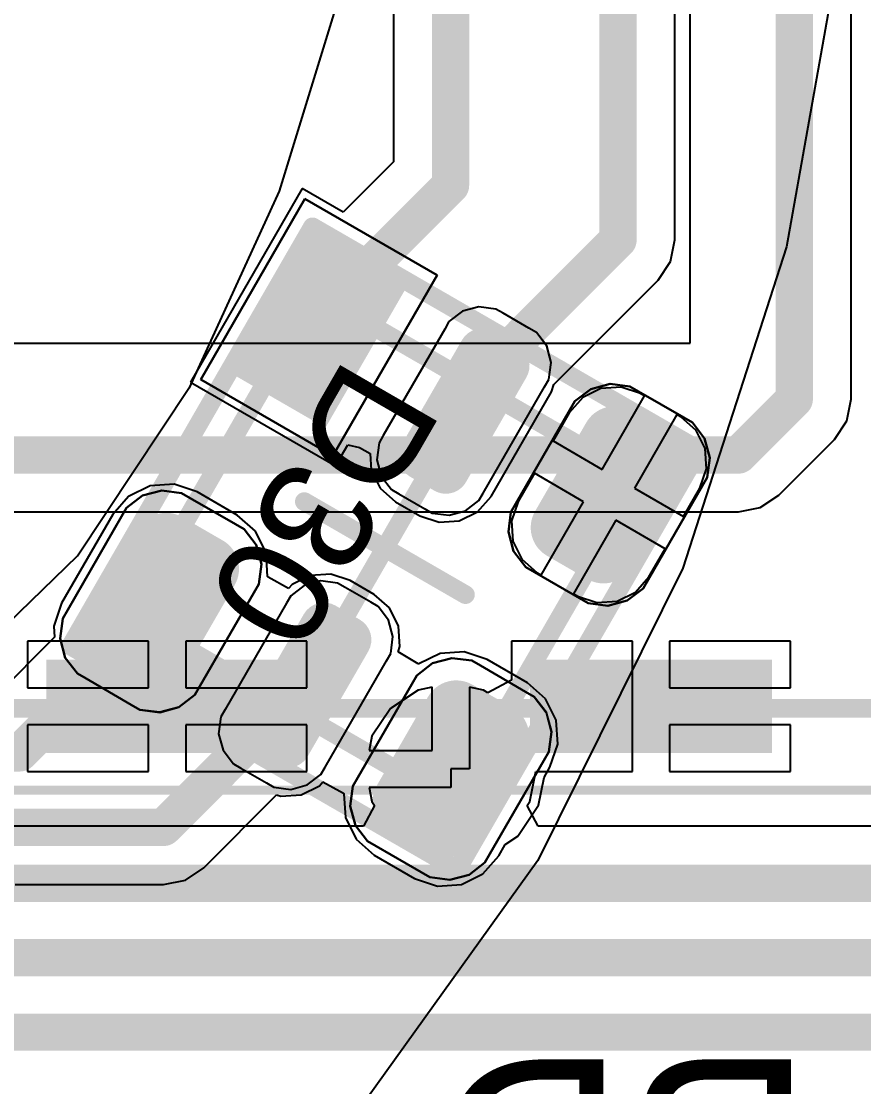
# Model space of a CAD drawing. Header units: inches. Extents: x -0.1 to 84.5, y -0.1 to 23.7.
# Drawn here: x 61.35 to 65.87, y 2.91 to 8.63 of the extents above; entities that cross this region are included whole.
import ezdxf

# ---------------------------------------------------------------- set-up
doc = ezdxf.new("R2010")
doc.units = ezdxf.units.IN
for name, color, linetype in [('Bottom 3D Body', 56, 'Continuous'), ('Bottom Courtyard', 56, 'Continuous'), ('Bottom Layer', 5, 'Continuous'), ('Bottom Overlay', 54, 'Continuous'), ('Bottom Paste', 16, 'Continuous'), ('Bottom Solder', 6, 'Continuous'), ('Top 3D Body', 56, 'Continuous'), ('Top Courtyard', 56, 'Continuous'), ('Top Layer', 1, 'Continuous'), ('Top Overlay', 2, 'Continuous'), ('Top Paste', 8, 'Continuous'), ('Top Solder', 216, 'Continuous'), ('Via Holes', 16, 'Continuous')]:
    doc.layers.add(name, color=color, linetype=linetype)
doc.styles.add('Arial', font='', dxfattribs={"height": 0.2})
doc.styles.get('Arial').set_extended_font_data('Arial')

# ---------------------------------------------------------------- blocks, each defined once
blk = doc.blocks.new('GCT_MEM2085_00_115_00_A_REV0_2_B_87')
at = {"layer": 'Bottom Layer'}
for points in [[(5.55, 1.83), (5.95, 1.83), (5.95, 0.63), (5.55, 0.63)], [(5.55, -0.77), (5.95, -0.77), (5.95, -1.97), (5.55, -1.97)]]:
    blk.add_hatch(color=5, dxfattribs=at).paths.add_polyline_path(points)
at = {"layer": 'Bottom Paste'}
for points in [[(5.55, 1.83), (5.95, 1.83), (5.95, 0.63), (5.55, 0.63)], [(5.55, -0.77), (5.95, -0.77), (5.95, -1.97), (5.55, -1.97)]]:
    blk.add_hatch(color=16, dxfattribs=at).paths.add_polyline_path(points)
at = {"layer": 'Bottom Solder'}
for points in [[(5.5, 1.88), (6, 1.88), (6, 0.58), (5.5, 0.58)], [(5.5, -0.72), (6, -0.72), (6, -2.02), (5.5, -2.02)]]:
    blk.add_hatch(color=6, dxfattribs=at).paths.add_polyline_path(points)
at = {"layer": 'Bottom 3D Body'}
blk.add_lwpolyline([(5.76, -4.03, 0.1, 0.1, 0), (5.76, 4.03, 0.1, 0.1, 0)], format="xyseb", dxfattribs=at)
at = {"layer": 'Bottom Courtyard'}
blk.add_lwpolyline([(6.2, -4.48, 0.05, 0.05, 0), (6.2, 11.62, 0.05, 0.05, 0)], format="xyseb", dxfattribs=at)
at = {"layer": 'Bottom Layer'}
for p, q in [((3.8, 1.44), (-5, 1.44)), ((3.8, -2.41), (3.8, 1.44))]:
    blk.add_line(p, q, dxfattribs=at)
blk = doc.blocks.new('APA_RGB_LED_2020_134')
at = {"layer": 'Top Layer'}
h = blk.add_hatch(color=1, dxfattribs=at)
edge = h.paths.add_edge_path()
edge.add_arc((-1.125, 1.025), 0.125, 90, 180)
edge.add_line((-1.25, 1.025), (-1.25, 0.775))
edge.add_arc((-1.125, 0.775), 0.125, 180, 270)
edge.add_line((-1.125, 0.65), (-0.575, 0.65))
edge.add_arc((-0.575, 0.775), 0.125, 270, 360)
edge.add_line((-0.45, 0.775), (-0.45, 1.025))
edge.add_arc((-0.575, 1.025), 0.125, 0, 90)
edge.add_line((-0.575, 1.15), (-1.125, 1.15))
h = blk.add_hatch(color=1, dxfattribs=at)
edge = h.paths.add_edge_path()
edge.add_arc((0.575, 1.025), 0.125, 90, 180)
edge.add_line((0.45, 1.025), (0.45, 0.775))
edge.add_arc((0.575, 0.775), 0.125, 180, 270)
edge.add_line((0.575, 0.65), (1.125, 0.65))
edge.add_arc((1.125, 0.775), 0.125, 270, 360)
edge.add_line((1.25, 0.775), (1.25, 1.025))
edge.add_arc((1.125, 1.025), 0.125, 0, 90)
edge.add_line((1.125, 1.15), (0.575, 1.15))
h = blk.add_hatch(color=1, dxfattribs=at)
edge = h.paths.add_edge_path()
edge.add_arc((-1.175, 0.075), 0.075, 90, 180)
edge.add_line((-1.25, 0.075), (-1.25, -0.075))
edge.add_arc((-1.175, -0.075), 0.075, 180, 270)
edge.add_line((-1.175, -0.15), (-0.525, -0.15))
edge.add_arc((-0.525, -0.075), 0.075, 270, 360)
edge.add_line((-0.45, -0.075), (-0.45, 0.075))
edge.add_arc((-0.525, 0.075), 0.075, 0, 90)
edge.add_line((-0.525, 0.15), (-1.175, 0.15))
h = blk.add_hatch(color=1, dxfattribs=at)
edge = h.paths.add_edge_path()
edge.add_arc((0.525, 0.075), 0.075, 90, 180)
edge.add_line((0.45, 0.075), (0.45, -0.075))
edge.add_arc((0.525, -0.075), 0.075, 180, 270)
edge.add_line((0.525, -0.15), (1.175, -0.15))
edge.add_arc((1.175, -0.075), 0.075, 270, 360)
edge.add_line((1.25, -0.075), (1.25, 0.075))
edge.add_arc((1.175, 0.075), 0.075, 0, 90)
edge.add_line((1.175, 0.15), (0.525, 0.15))
blk.add_hatch(color=1, dxfattribs=at).paths.add_polyline_path([(-1.25, -0.65), (-0.45, -0.65), (-0.45, -1.15), (-1.25, -1.15)])
h = blk.add_hatch(color=1, dxfattribs=at)
edge = h.paths.add_edge_path()
edge.add_arc((0.575, -0.775), 0.125, 90, 180)
edge.add_line((0.45, -0.775), (0.45, -1.025))
edge.add_arc((0.575, -1.025), 0.125, 180, 270)
edge.add_line((0.575, -1.15), (1.125, -1.15))
edge.add_arc((1.125, -1.025), 0.125, 270, 360)
edge.add_line((1.25, -1.025), (1.25, -0.775))
edge.add_arc((1.125, -0.775), 0.125, 0, 90)
edge.add_line((1.125, -0.65), (0.575, -0.65))
at = {"layer": 'Top Paste'}
h = blk.add_hatch(color=8, dxfattribs=at)
edge = h.paths.add_edge_path()
edge.add_arc((-1.125, 1.025), 0.125, 90, 180)
edge.add_line((-1.25, 1.025), (-1.25, 0.775))
edge.add_arc((-1.125, 0.775), 0.125, 180, 270)
edge.add_line((-1.125, 0.65), (-0.575, 0.65))
edge.add_arc((-0.575, 0.775), 0.125, 270, 360)
edge.add_line((-0.45, 0.775), (-0.45, 1.025))
edge.add_arc((-0.575, 1.025), 0.125, 0, 90)
edge.add_line((-0.575, 1.15), (-1.125, 1.15))
h = blk.add_hatch(color=8, dxfattribs=at)
edge = h.paths.add_edge_path()
edge.add_arc((0.575, 1.025), 0.125, 90, 180)
edge.add_line((0.45, 1.025), (0.45, 0.775))
edge.add_arc((0.575, 0.775), 0.125, 180, 270)
edge.add_line((0.575, 0.65), (1.125, 0.65))
edge.add_arc((1.125, 0.775), 0.125, 270, 360)
edge.add_line((1.25, 0.775), (1.25, 1.025))
edge.add_arc((1.125, 1.025), 0.125, 0, 90)
edge.add_line((1.125, 1.15), (0.575, 1.15))
h = blk.add_hatch(color=8, dxfattribs=at)
edge = h.paths.add_edge_path()
edge.add_arc((-1.175, 0.075), 0.075, 90, 180)
edge.add_line((-1.25, 0.075), (-1.25, -0.075))
edge.add_arc((-1.175, -0.075), 0.075, 180, 270)
edge.add_line((-1.175, -0.15), (-0.525, -0.15))
edge.add_arc((-0.525, -0.075), 0.075, 270, 360)
edge.add_line((-0.45, -0.075), (-0.45, 0.075))
edge.add_arc((-0.525, 0.075), 0.075, 0, 90)
edge.add_line((-0.525, 0.15), (-1.175, 0.15))
h = blk.add_hatch(color=8, dxfattribs=at)
edge = h.paths.add_edge_path()
edge.add_arc((0.525, 0.075), 0.075, 90, 180)
edge.add_line((0.45, 0.075), (0.45, -0.075))
edge.add_arc((0.525, -0.075), 0.075, 180, 270)
edge.add_line((0.525, -0.15), (1.175, -0.15))
edge.add_arc((1.175, -0.075), 0.075, 270, 360)
edge.add_line((1.25, -0.075), (1.25, 0.075))
edge.add_arc((1.175, 0.075), 0.075, 0, 90)
edge.add_line((1.175, 0.15), (0.525, 0.15))
blk.add_hatch(color=8, dxfattribs=at).paths.add_polyline_path([(-1.25, -0.65), (-0.45, -0.65), (-0.45, -1.15), (-1.25, -1.15)])
h = blk.add_hatch(color=8, dxfattribs=at)
edge = h.paths.add_edge_path()
edge.add_arc((0.575, -0.775), 0.125, 90, 180)
edge.add_line((0.45, -0.775), (0.45, -1.025))
edge.add_arc((0.575, -1.025), 0.125, 180, 270)
edge.add_line((0.575, -1.15), (1.125, -1.15))
edge.add_arc((1.125, -1.025), 0.125, 270, 360)
edge.add_line((1.25, -1.025), (1.25, -0.775))
edge.add_arc((1.125, -0.775), 0.125, 0, 90)
edge.add_line((1.125, -0.65), (0.575, -0.65))
at = {"layer": 'Top Solder'}
h = blk.add_hatch(color=216, dxfattribs=at)
edge = h.paths.add_edge_path()
edge.add_arc((-1.125, 1.025), 0.175, 90, 180)
edge.add_line((-1.3, 1.025), (-1.3, 0.775))
edge.add_arc((-1.125, 0.775), 0.175, 180, 270)
edge.add_line((-1.125, 0.6), (-0.575, 0.6))
edge.add_arc((-0.575, 0.775), 0.175, 270, 360)
edge.add_line((-0.4, 0.775), (-0.4, 1.025))
edge.add_arc((-0.575, 1.025), 0.175, 0, 90)
edge.add_line((-0.575, 1.2), (-1.125, 1.2))
h = blk.add_hatch(color=216, dxfattribs=at)
edge = h.paths.add_edge_path()
edge.add_arc((0.575, 1.025), 0.175, 90, 180)
edge.add_line((0.4, 1.025), (0.4, 0.775))
edge.add_arc((0.575, 0.775), 0.175, 180, 270)
edge.add_line((0.575, 0.6), (1.125, 0.6))
edge.add_arc((1.125, 0.775), 0.175, 270, 360)
edge.add_line((1.3, 0.775), (1.3, 1.025))
edge.add_arc((1.125, 1.025), 0.175, 0, 90)
edge.add_line((1.125, 1.2), (0.575, 1.2))
h = blk.add_hatch(color=216, dxfattribs=at)
edge = h.paths.add_edge_path()
edge.add_arc((-1.175, 0.075), 0.125, 90, 180)
edge.add_line((-1.3, 0.075), (-1.3, -0.075))
edge.add_arc((-1.175, -0.075), 0.125, 180, 270)
edge.add_line((-1.175, -0.2), (-0.525, -0.2))
edge.add_arc((-0.525, -0.075), 0.125, 270, 360)
edge.add_line((-0.4, -0.075), (-0.4, 0.075))
edge.add_arc((-0.525, 0.075), 0.125, 0, 90)
edge.add_line((-0.525, 0.2), (-1.175, 0.2))
h = blk.add_hatch(color=216, dxfattribs=at)
edge = h.paths.add_edge_path()
edge.add_arc((0.525, 0.075), 0.125, 90, 180)
edge.add_line((0.4, 0.075), (0.4, -0.075))
edge.add_arc((0.525, -0.075), 0.125, 180, 270)
edge.add_line((0.525, -0.2), (1.175, -0.2))
edge.add_arc((1.175, -0.075), 0.125, 270, 360)
edge.add_line((1.3, -0.075), (1.3, 0.075))
edge.add_arc((1.175, 0.075), 0.125, 0, 90)
edge.add_line((1.175, 0.2), (0.525, 0.2))
blk.add_hatch(color=216, dxfattribs=at).paths.add_polyline_path([(-1.3, -0.6), (-0.4, -0.6), (-0.4, -1.2), (-1.3, -1.2)])
h = blk.add_hatch(color=216, dxfattribs=at)
edge = h.paths.add_edge_path()
edge.add_arc((0.575, -0.775), 0.175, 90, 180)
edge.add_line((0.4, -0.775), (0.4, -1.025))
edge.add_arc((0.575, -1.025), 0.175, 180, 270)
edge.add_line((0.575, -1.2), (1.125, -1.2))
edge.add_arc((1.125, -1.025), 0.175, 270, 360)
edge.add_line((1.3, -1.025), (1.3, -0.775))
edge.add_arc((1.125, -0.775), 0.175, 0, 90)
edge.add_line((1.125, -0.6), (0.575, -0.6))
at = {"layer": 'Top 3D Body'}
for points in [[(1, 1, 0.1, 0.1, 0), (-1, 1, 0.1, 0.1, 0)], [(-1, -1, 0.1, 0.1, 0), (-1, 1, 0.1, 0.1, 0)], [(1, -1, 0.1, 0.1, 0), (1, 1, 0.1, 0.1, 0)], [(1, -1, 0.1, 0.1, 0), (-1, -1, 0.1, 0.1, 0)]]:
    blk.add_lwpolyline(points, format="xyseb", dxfattribs=at)
for points in [[(-1.025, 1, 0.05, 0.05, 1), (-0.975, 1, 0.05, 0.05, 1)], [(-1.025, 1, 0.05, 0.05, 1), (-0.975, 1, 0.05, 0.05, 1)], [(0.975, 1, 0.05, 0.05, 1), (1.025, 1, 0.05, 0.05, 1)], [(0.975, 1, 0.05, 0.05, 1), (1.025, 1, 0.05, 0.05, 1)], [(-1.025, -1, 0.05, 0.05, 1), (-0.975, -1, 0.05, 0.05, 1)], [(-1.025, -1, 0.05, 0.05, 1), (-0.975, -1, 0.05, 0.05, 1)], [(0.975, -1, 0.05, 0.05, 1), (1.025, -1, 0.05, 0.05, 1)], [(0.975, -1, 0.05, 0.05, 1), (1.025, -1, 0.05, 0.05, 1)]]:
    blk.add_lwpolyline(points, format="xyseb", close=True, dxfattribs=at)
at = {"layer": 'Top Courtyard'}
for points in [[(-1.3, -1.2, 0.1, 0.1, 0), (-1.3, 1.2, 0.1, 0.1, 0)], [(1.3, 1.2, 0.1, 0.1, 0), (-1.3, 1.2, 0.1, 0.1, 0)], [(1.3, -1.2, 0.1, 0.1, 0), (1.3, 1.2, 0.1, 0.1, 0)], [(0, -0.5, 0.1, 0.1, 0), (0, 0.5, 0.1, 0.1, 0)], [(0.5, 0, 0.1, 0.1, 0), (-0.5, 0, 0.1, 0.1, 0)], [(1.3, -1.2, 0.1, 0.1, 0), (-1.3, -1.2, 0.1, 0.1, 0)]]:
    blk.add_lwpolyline(points, format="xyseb", dxfattribs=at)
for points in [[(-1.325, 1.2, 0.05, 0.05, 1), (-1.275, 1.2, 0.05, 0.05, 1)], [(-1.325, 1.2, 0.05, 0.05, 1), (-1.275, 1.2, 0.05, 0.05, 1)], [(1.275, 1.2, 0.05, 0.05, 1), (1.325, 1.2, 0.05, 0.05, 1)], [(1.275, 1.2, 0.05, 0.05, 1), (1.325, 1.2, 0.05, 0.05, 1)], [(-0.025, 0.5, 0.05, 0.05, 1), (0.025, 0.5, 0.05, 0.05, 1)], [(-0.525, 0, 0.05, 0.05, 1), (-0.475, 0, 0.05, 0.05, 1)], [(0.475, 0, 0.05, 0.05, 1), (0.525, 0, 0.05, 0.05, 1)], [(-0.025, -0.5, 0.05, 0.05, 1), (0.025, -0.5, 0.05, 0.05, 1)], [(-1.325, -1.2, 0.05, 0.05, 1), (-1.275, -1.2, 0.05, 0.05, 1)], [(-1.325, -1.2, 0.05, 0.05, 1), (-1.275, -1.2, 0.05, 0.05, 1)], [(1.275, -1.2, 0.05, 0.05, 1), (1.325, -1.2, 0.05, 0.05, 1)], [(1.275, -1.2, 0.05, 0.05, 1), (1.325, -1.2, 0.05, 0.05, 1)]]:
    blk.add_lwpolyline(points, format="xyseb", close=True, dxfattribs=at)
at = {"layer": 'Top Overlay'}
for p, q in [((-1.3689, 1.1929), (-1.2929, 1.2689)), ((-1.2929, 1.2689), (-1.1937, 1.31)), ((-1.1937, 1.31), (-1.14, 1.31)), ((-1.14, 1.31), (-1.14, 1.31)), ((-1.14, 1.31), (-0.56, 1.31)), ((-0.56, 1.31), (-0.5063, 1.31)), ((-0.5063, 1.31), (-0.4071, 1.2689)), ((-0.4071, 1.2689), (-0.3311, 1.1929)), ((0.3311, 1.1929), (0.4071, 1.2689)), ((0.4071, 1.2689), (0.5063, 1.31)), ((0.5063, 1.31), (0.56, 1.31)), ((0.56, 1.31), (0.56, 1.31)), ((0.56, 1.31), (1.14, 1.31)), ((1.14, 1.31), (1.1937, 1.31)), ((1.1937, 1.31), (1.2929, 1.2689)), ((1.2929, 1.2689), (1.3689, 1.1929)), ((-1.41, 1.0937), (-1.3689, 1.1929)), ((-0.3311, 1.1929), (-0.29, 1.0937)), ((0.29, 1.0937), (0.3311, 1.1929)), ((1.3689, 1.1929), (1.41, 1.0937)), ((-1.41, 1.04), (-1.41, 1.0937)), ((-0.29, 1.0937), (-0.29, 1.04)), ((0.29, 1.04), (0.29, 1.0937)), ((1.41, 1.0937), (1.41, 1.04)), ((-1.41, 0.76), (-1.41, 1.04)), ((-0.29, 1.04), (-0.29, 1.04)), ((-0.29, 1.04), (-0.29, 0.76)), ((0.29, 0.76), (0.29, 1.04)), ((1.41, 1.04), (1.41, 1.04)), ((1.41, 1.04), (1.41, 0.76)), ((-1.41, 0.76), (-1.41, 0.76)), ((-1.41, 0.7063), (-1.41, 0.76)), ((-0.29, 0.76), (-0.29, 0.7063)), ((0.29, 0.76), (0.29, 0.76)), ((0.29, 0.7063), (0.29, 0.76)), ((1.41, 0.76), (1.41, 0.7063)), ((-1.3689, 0.6071), (-1.41, 0.7063)), ((-0.29, 0.7063), (-0.3311, 0.6071)), ((0.3311, 0.6071), (0.29, 0.7063)), ((1.41, 0.7063), (1.3689, 0.6071)), ((-1.2929, 0.5311), (-1.3689, 0.6071)), ((-0.3311, 0.6071), (-0.4071, 0.5311)), ((0.4071, 0.5311), (0.3311, 0.6071)), ((1.3689, 0.6071), (1.2929, 0.5311)), ((-1.1937, 0.49), (-1.2929, 0.5311)), ((-0.4071, 0.5311), (-0.5063, 0.49)), ((0.5063, 0.49), (0.4071, 0.5311)), ((1.2929, 0.5311), (1.1937, 0.49)), ((-1.14, 0.49), (-1.1937, 0.49)), ((-0.56, 0.49), (-1.14, 0.49)), ((-0.5063, 0.49), (-0.56, 0.49)), ((-0.56, 0.49), (-0.56, 0.49)), ((0.56, 0.49), (0.5063, 0.49)), ((1.14, 0.49), (0.56, 0.49)), ((1.1937, 0.49), (1.14, 0.49)), ((1.14, 0.49), (1.14, 0.49)), ((-1.2258, 0.31), (-1.3103, 0.275)), ((-1.18, 0.31), (-1.2258, 0.31)), ((-0.52, 0.31), (-1.18, 0.31)), ((-0.4742, 0.31), (-0.52, 0.31)), ((-0.52, 0.31), (-0.52, 0.31)), ((-0.3897, 0.275), (-0.4742, 0.31)), ((0.4743, 0.31), (0.3897, 0.275)), ((0.52, 0.31), (0.4743, 0.31)), ((1.18, 0.31), (0.52, 0.31)), ((1.2258, 0.31), (1.18, 0.31)), ((1.18, 0.31), (1.18, 0.31)), ((1.3103, 0.275), (1.2258, 0.31)), ((-1.3103, 0.275), (-1.375, 0.2103)), ((-0.325, 0.2103), (-0.3897, 0.275)), ((0.3897, 0.275), (0.325, 0.2103)), ((1.375, 0.2103), (1.3103, 0.275)), ((-1.375, 0.2103), (-1.41, 0.1257)), ((-0.29, 0.1258), (-0.325, 0.2103)), ((0.325, 0.2103), (0.29, 0.1258)), ((1.41, 0.1258), (1.375, 0.2103)), ((-1.41, 0.1257), (-1.41, 0.08)), ((-0.29, 0.08), (-0.29, 0.1258)), ((0.29, 0.1258), (0.29, 0.08)), ((1.41, 0.08), (1.41, 0.1258)), ((-1.41, 0.08), (-1.41, -0.08)), ((-1.41, 0.08), (-1.41, 0.08)), ((-0.29, -0.08), (-0.29, 0.08)), ((0.29, 0.08), (0.29, -0.08)), ((0.29, 0.08), (0.29, 0.08)), ((1.41, -0.08), (1.41, 0.08)), ((-1.41, -0.08), (-1.41, -0.1258)), ((-0.29, -0.1258), (-0.29, -0.08)), ((-0.29, -0.08), (-0.29, -0.08)), ((0.29, -0.08), (0.29, -0.1258)), ((1.41, -0.1258), (1.41, -0.08)), ((1.41, -0.08), (1.41, -0.08)), ((-1.41, -0.1258), (-1.375, -0.2103)), ((-0.325, -0.2103), (-0.29, -0.1258)), ((0.29, -0.1258), (0.325, -0.2103)), ((1.375, -0.2103), (1.41, -0.1258)), ((-1.375, -0.2103), (-1.3103, -0.275)), ((-0.3897, -0.275), (-0.325, -0.2103)), ((0.325, -0.2103), (0.3897, -0.275)), ((1.3103, -0.275), (1.375, -0.2103)), ((-1.3103, -0.275), (-1.2258, -0.31)), ((-0.4742, -0.31), (-0.3897, -0.275)), ((0.3897, -0.275), (0.4742, -0.31)), ((1.2258, -0.31), (1.3103, -0.275)), ((-1.2258, -0.31), (-1.18, -0.31)), ((-1.18, -0.31), (-1.18, -0.31)), ((-1.18, -0.31), (-0.52, -0.31)), ((-0.52, -0.31), (-0.4742, -0.31)), ((0.4742, -0.31), (0.52, -0.31)), ((0.52, -0.31), (0.52, -0.31)), ((0.52, -0.31), (1.18, -0.31)), ((1.18, -0.31), (1.2258, -0.31)), ((-1.41, -1.31), (-1.41, -0.49)), ((-1.41, -0.49), (-0.29, -0.49)), ((-0.29, -0.49), (-0.29, -1.31)), ((0.4071, -0.5311), (0.5063, -0.49)), ((0.5063, -0.49), (0.56, -0.49)), ((0.56, -0.49), (0.56, -0.49)), ((0.56, -0.49), (1.14, -0.49)), ((1.14, -0.49), (1.1937, -0.49)), ((1.1937, -0.49), (1.2929, -0.5311)), ((0.3311, -0.6071), (0.4071, -0.5311)), ((1.2929, -0.5311), (1.3689, -0.6071)), ((0.29, -0.7063), (0.3311, -0.6071)), ((1.3689, -0.6071), (1.41, -0.7063)), ((0.29, -0.76), (0.29, -0.7063)), ((1.41, -0.7063), (1.41, -0.76)), ((0.29, -1.04), (0.29, -0.76)), ((1.41, -0.76), (1.41, -0.76)), ((1.41, -0.76), (1.41, -1.04)), ((0.29, -1.04), (0.29, -1.04)), ((0.29, -1.0937), (0.29, -1.04)), ((1.41, -1.04), (1.41, -1.0937)), ((0.3311, -1.1929), (0.29, -1.0937)), ((1.41, -1.0937), (1.3689, -1.1929)), ((0.4071, -1.2689), (0.3311, -1.1929)), ((1.3689, -1.1929), (1.2929, -1.2689)), ((-0.29, -1.31), (-1.41, -1.31)), ((0.5063, -1.31), (0.4071, -1.2689)), ((0.56, -1.31), (0.5063, -1.31)), ((1.14, -1.31), (0.56, -1.31)), ((1.1937, -1.31), (1.14, -1.31)), ((1.14, -1.31), (1.14, -1.31)), ((1.2929, -1.2689), (1.1937, -1.31))]:
    blk.add_line(p, q, dxfattribs=at)
at = {"layer": 'Top Courtyard', "style": 'Arial'}
blk.add_text('D30', height=0.6, dxfattribs=at).set_placement((-0.8, -0.7))

msp = doc.modelspace()

# ---------------------------------------------------------------- hatches: boundary and pattern name
at = {"layer": 'Bottom Layer'}
h = msp.add_hatch(color=5, dxfattribs=at)
edge = h.paths.add_edge_path()
edge.add_arc((63.6544, 4.6139), 0.3, 0, 360)
at = {"layer": 'Top Layer'}
h = msp.add_hatch(color=1, dxfattribs=at)
edge = h.paths.add_edge_path()
edge.add_arc((63.6544, 4.6139), 0.3, 0, 360)
at = {"layer": 'Via Holes'}
h = msp.add_hatch(color=7, dxfattribs=at)
edge = h.paths.add_edge_path()
edge.add_arc((63.6544, 4.6139), 0.15, 0, 360)

# ---------------------------------------------------------------- linework, layer by layer
at = {"layer": 'Bottom Layer'}
for p, q in [((65.8059, 6.6), (65.8059, 8.8596)), ((65.7826, 6.4829), (65.8059, 6.6)), ((65.7163, 6.3837), (65.7826, 6.4829)), ((65.4163, 6.0837), (65.7163, 6.3837)), ((65.3171, 6.0174), (65.4163, 6.0837)), ((65.2, 5.9941), (65.3171, 6.0174)), ((60.95, 5.9941), (65.2, 5.9941)), ((65.2, 5.9941), (65.2, 5.9941)), ((62.03, 5.3), (61.38, 5.3)), ((61.38, 5.3), (61.38, 5.05)), ((62.03, 5.05), (62.03, 5.3)), ((62.88, 5.3), (62.23, 5.3)), ((62.23, 5.3), (62.23, 5.05)), ((62.88, 5.05), (62.88, 5.3)), ((64.63, 5.3), (63.98, 5.3)), ((63.98, 5.3), (63.98, 5.0903)), ((64.63, 4.95), (64.63, 5.3)), ((65.48, 5.3), (64.83, 5.3)), ((64.83, 5.3), (64.83, 5.05)), ((65.48, 5.05), (65.48, 5.3)), ((61.38, 5.05), (62.03, 5.05)), ((62.23, 5.05), (62.88, 5.05)), ((63.4788, 5.0378), (63.33, 4.9383)), ((63.5544, 5.0528), (63.4788, 5.0378)), ((63.5544, 4.7139), (63.5544, 5.0528)), ((63.83, 5.0378), (63.7544, 5.0528)), ((63.7544, 5.0528), (63.7544, 4.6139)), ((63.853, 5.0224), (63.83, 5.0378)), ((63.98, 5.0903), (63.853, 5.0224)), ((64.83, 5.05), (65.48, 5.05)), ((63.33, 4.9383), (63.2305, 4.7895)), ((64.63, 4.6), (64.63, 4.95)), ((62.03, 4.85), (61.38, 4.85)), ((61.38, 4.85), (61.38, 4.6)), ((62.03, 4.6), (62.03, 4.85)), ((62.88, 4.85), (62.23, 4.85)), ((62.23, 4.85), (62.23, 4.6)), ((62.88, 4.6), (62.88, 4.85)), ((65.48, 4.85), (64.83, 4.85)), ((64.83, 4.85), (64.83, 4.6)), ((65.48, 4.6), (65.48, 4.85)), ((63.2305, 4.7895), (63.2155, 4.7139)), ((63.2155, 4.7139), (63.5544, 4.7139)), ((61.38, 4.6), (62.03, 4.6)), ((62.23, 4.6), (62.88, 4.6)), ((63.7544, 4.6139), (63.6544, 4.6139)), ((63.6544, 4.6139), (63.6544, 4.5139)), ((64.0783, 4.4383), (64.1105, 4.6)), ((64.1105, 4.6), (64.63, 4.6)), ((64.83, 4.6), (65.48, 4.6)), ((63.6544, 4.5139), (63.2155, 4.5139)), ((63.2155, 4.5139), (63.2305, 4.4383)), ((63.2442, 4.4179), (63.1843, 4.3059)), ((63.2305, 4.4383), (63.2442, 4.4179)), ((64.0647, 4.4179), (64.0783, 4.4383)), ((64.1245, 4.3059), (64.0647, 4.4179)), ((63.1843, 4.3059), (59.4467, 4.3059)), ((67.6733, 4.3059), (64.1245, 4.3059))]:
    msp.add_line(p, q, dxfattribs=at)
for points in [[(65.5, 6.6, 0.2, 0.2, 0), (65.5, 9.1, 0.2, 0.2, 0)], [(65.2, 6.3, 0.2, 0.2, 0), (65.5, 6.6, 0.2, 0.2, 0)], [(60.95, 6.3, 0.2, 0.2, 0), (65.2, 6.3, 0.2, 0.2, 0)], [(59.32, 4, 0.2, 0.2, 0), (67.8, 4, 0.2, 0.2, 0)], [(58.9, 3.6, 0.2, 0.2, 0), (69.4, 3.6, 0.2, 0.2, 0)], [(58.7, 3.2, 0.2, 0.2, 0), (69.6, 3.2, 0.2, 0.2, 0)]]:
    msp.add_lwpolyline(points, format="xyseb", dxfattribs=at)
for points in [[(65.45, 6.6, 0.1, 0.1, 1), (65.55, 6.6, 0.1, 0.1, 1)], [(65.45, 6.6, 0.1, 0.1, 1), (65.55, 6.6, 0.1, 0.1, 1)], [(65.15, 6.3, 0.1, 0.1, 1), (65.25, 6.3, 0.1, 0.1, 1)], [(65.15, 6.3, 0.1, 0.1, 1), (65.25, 6.3, 0.1, 0.1, 1)]]:
    msp.add_lwpolyline(points, format="xyseb", close=True, dxfattribs=at)
at = {"layer": 'Top Layer'}
for p, q in [((64.8589, 7.4556), (64.8589, 9.6325)), ((63.3471, 9.562), (63.3471, 7.8752)), ((63.3471, 7.8752), (63.0758, 7.6038)), ((62.8559, 7.7307), (62.2559, 6.6915)), ((63.0758, 7.6038), (62.8559, 7.7307)), ((64.8356, 7.3386), (64.8589, 7.4556)), ((64.7693, 7.2393), (64.8356, 7.3386)), ((64.2083, 6.6784), (64.7693, 7.2393)), ((64.7693, 7.2393), (64.7693, 7.2393)), ((62.2559, 6.6915), (63.0353, 6.2415)), ((63.8703, 6.077), (64.1953, 6.6399)), ((64.1953, 6.6399), (64.2083, 6.6784)), ((64.4611, 6.6576), (64.363, 6.6092)), ((64.5703, 6.6648), (64.4611, 6.6576)), ((64.6739, 6.6296), (64.5703, 6.6648)), ((64.363, 6.6092), (64.2909, 6.527)), ((64.4678, 6.2227), (64.6955, 6.6171)), ((64.6955, 6.6171), (64.6739, 6.6296)), ((64.2909, 6.527), (64.2034, 6.3754)), ((64.8687, 6.5171), (64.641, 6.1227)), ((64.8904, 6.5046), (64.8687, 6.5171)), ((64.9726, 6.4325), (64.8904, 6.5046)), ((65.021, 6.3343), (64.9726, 6.4325)), ((63.0353, 6.2415), (63.1003, 6.3541)), ((63.1003, 6.3541), (63.1641, 6.3406)), ((64.2034, 6.3754), (64.4678, 6.2227)), ((63.1641, 6.3406), (63.2209, 6.3089)), ((63.2209, 6.3089), (63.2267, 6.2196)), ((65.0282, 6.2252), (65.021, 6.3343)), ((63.2267, 6.2196), (63.2751, 6.1215)), ((64.1034, 6.2022), (64.0159, 6.0507)), ((64.3678, 6.0495), (64.1034, 6.2022)), ((64.993, 6.1216), (65.0282, 6.2252)), ((62.0391, 6.1346), (61.9231, 6.0774)), ((62.1681, 6.1431), (62.0391, 6.1346)), ((62.2905, 6.1015), (62.1681, 6.1431)), ((61.9231, 6.0774), (61.8378, 5.9802)), ((62.507, 5.9765), (62.2905, 6.1015)), ((63.2751, 6.1215), (63.3574, 6.0493)), ((63.7981, 5.9947), (63.8703, 6.077)), ((64.641, 6.1227), (64.9055, 5.97)), ((64.9055, 5.97), (64.993, 6.1216)), ((63.3574, 6.0493), (63.4873, 5.9743)), ((64.0159, 6.0507), (63.9807, 5.9471)), ((64.1401, 5.6551), (64.3678, 6.0495)), ((61.8378, 5.9802), (61.5628, 5.5039)), ((62.6042, 5.8913), (62.507, 5.9765)), ((63.4873, 5.9743), (63.5909, 5.9392)), ((63.7, 5.9463), (63.7981, 5.9947)), ((63.5909, 5.9392), (63.7, 5.9463)), ((63.9807, 5.9471), (63.9878, 5.8379)), ((64.541, 5.9495), (64.3133, 5.5551)), ((64.8055, 5.7968), (64.541, 5.9495)), ((62.6614, 5.7753), (62.6042, 5.8913)), ((63.9878, 5.8379), (64.0362, 5.7398)), ((64.718, 5.6453), (64.8055, 5.7968)), ((62.6698, 5.6473), (62.6614, 5.7753)), ((64.0362, 5.7398), (64.1185, 5.6676)), ((64.1185, 5.6676), (64.1401, 5.6551)), ((62.673, 5.6445), (62.6698, 5.6473)), ((62.7826, 5.5833), (62.673, 5.6445)), ((62.9, 5.6537), (62.8019, 5.6053)), ((63.0091, 5.6608), (62.9, 5.6537)), ((63.1127, 5.6257), (63.0091, 5.6608)), ((63.2426, 5.5507), (63.1127, 5.6257)), ((64.6459, 5.563), (64.718, 5.6453)), ((62.8019, 5.6053), (62.7826, 5.5833)), ((63.3249, 5.4785), (63.2426, 5.5507)), ((64.3133, 5.5551), (64.335, 5.5426)), ((64.5477, 5.5146), (64.6459, 5.563)), ((61.5628, 5.5039), (61.5213, 5.3815)), ((64.335, 5.5426), (64.4386, 5.5075)), ((64.4386, 5.5075), (64.5477, 5.5146)), ((63.3733, 5.3804), (63.3249, 5.4785)), ((61.5213, 5.3815), (61.5252, 5.3212)), ((63.3804, 5.2712), (63.3733, 5.3804)), ((61.5252, 5.3212), (61.2099, 5.0059)), ((63.3711, 5.2436), (63.3804, 5.2712)), ((63.4788, 5.1793), (63.3711, 5.2436)), ((63.5979, 5.2346), (63.4829, 5.1779)), ((63.7269, 5.2431), (63.5979, 5.2346)), ((63.8494, 5.2015), (63.7269, 5.2431)), ((63.4829, 5.1779), (63.4788, 5.1793)), ((64.0659, 5.0765), (63.8494, 5.2015)), ((64.1631, 4.9913), (64.0659, 5.0765)), ((64.2203, 4.8753), (64.1631, 4.9913)), ((64.2287, 4.7463), (64.2203, 4.8753)), ((64.1872, 4.6239), (64.2287, 4.7463)), ((64.1552, 4.5685), (64.1872, 4.6239)), ((62.85, 4.4741), (62.9481, 4.5225)), ((62.9481, 4.5225), (62.9674, 4.5444)), ((62.9674, 4.5444), (63.077, 4.4832)), ((64.1254, 4.4188), (64.1552, 4.5685)), ((62.3274, 4.0837), (62.7183, 4.4746)), ((62.7183, 4.4746), (62.7409, 4.4669)), ((62.7409, 4.4669), (62.85, 4.4741)), ((63.077, 4.4832), (63.0802, 4.4805)), ((63.0802, 4.4805), (63.0886, 4.3525)), ((64.0149, 4.2534), (64.1254, 4.4188)), ((63.0886, 4.3525), (63.1458, 4.2365)), ((63.1458, 4.2365), (63.243, 4.1513)), ((63.9471, 4.2081), (64.0149, 4.2534)), ((63.9122, 4.1475), (63.9471, 4.2081)), ((63.243, 4.1513), (63.4595, 4.0263)), ((63.8269, 4.0503), (63.9122, 4.1475)), ((62.2282, 4.0174), (62.3274, 4.0837)), ((62.1111, 3.9941), (62.2282, 4.0174)), ((63.4595, 4.0263), (63.5819, 3.9847)), ((63.7109, 3.9931), (63.8269, 4.0503)), ((61.3124, 3.9941), (62.1111, 3.9941)), ((62.1111, 3.9941), (62.1111, 3.9941)), ((63.5819, 3.9847), (63.7109, 3.9931))]:
    msp.add_line(p, q, dxfattribs=at)
for points in [[(63.653, 7.7485, 0.2, 0.2, 0), (63.653, 10.107, 0.2, 0.2, 0)], [(64.553, 7.4556, 0.2, 0.2, 0), (64.553, 10.107, 0.2, 0.2, 0)], [(62.9456, 7.041, 0.2, 0.2, 0), (63.653, 7.7485, 0.2, 0.2, 0)], [(63.725, 6.6276, 0.2, 0.2, 0), (64.553, 7.4556, 0.2, 0.2, 0)], [(62.9456, 6.9861, 0.2, 0.2, 0), (62.9456, 7.041, 0.2, 0.2, 0)], [(63.725, 6.5361, 0.2, 0.2, 0), (63.725, 6.6276, 0.2, 0.2, 0)], [(62.0956, 5.459, 0.2, 0.2, 0), (62.0956, 5.5139, 0.2, 0.2, 0)], [(61.3366, 4.7, 0.2, 0.2, 0), (62.0956, 5.459, 0.2, 0.2, 0)], [(62.875, 5.0327, 0.2, 0.2, 0), (62.875, 5.0639, 0.2, 0.2, 0)], [(62.6725, 4.8303, 0.2, 0.2, 0), (62.875, 5.0327, 0.2, 0.2, 0)], [(62.1111, 4.3, 0.2, 0.2, 0), (62.6414, 4.8303, 0.2, 0.2, 0)], [(62.6414, 4.8303, 0.2, 0.2, 0), (62.6725, 4.8303, 0.2, 0.2, 0)], [(59.6, 4.7, 0.2, 0.2, 0), (61.3366, 4.7, 0.2, 0.2, 0)], [(60.237, 4.3, 0.2, 0.2, 0), (62.1111, 4.3, 0.2, 0.2, 0)]]:
    msp.add_lwpolyline(points, format="xyseb", dxfattribs=at)
for points in [[(63.603, 7.7485, 0.1, 0.1, 1), (63.703, 7.7485, 0.1, 0.1, 1)], [(63.603, 7.7485, 0.1, 0.1, 1), (63.703, 7.7485, 0.1, 0.1, 1)], [(64.503, 7.4556, 0.1, 0.1, 1), (64.603, 7.4556, 0.1, 0.1, 1)], [(64.503, 7.4556, 0.1, 0.1, 1), (64.603, 7.4556, 0.1, 0.1, 1)], [(62.8956, 7.041, 0.1, 0.1, 1), (62.9956, 7.041, 0.1, 0.1, 1)], [(62.8956, 7.041, 0.1, 0.1, 1), (62.9956, 7.041, 0.1, 0.1, 1)], [(62.8956, 6.9861, 0.1, 0.1, 1), (62.9956, 6.9861, 0.1, 0.1, 1)], [(63.675, 6.6276, 0.1, 0.1, 1), (63.775, 6.6276, 0.1, 0.1, 1)], [(63.675, 6.6276, 0.1, 0.1, 1), (63.775, 6.6276, 0.1, 0.1, 1)], [(63.675, 6.5361, 0.1, 0.1, 1), (63.775, 6.5361, 0.1, 0.1, 1)], [(62.0456, 5.5139, 0.1, 0.1, 1), (62.1456, 5.5139, 0.1, 0.1, 1)], [(62.0456, 5.459, 0.1, 0.1, 1), (62.1456, 5.459, 0.1, 0.1, 1)], [(62.0456, 5.459, 0.1, 0.1, 1), (62.1456, 5.459, 0.1, 0.1, 1)], [(62.825, 5.0639, 0.1, 0.1, 1), (62.925, 5.0639, 0.1, 0.1, 1)], [(62.825, 5.0327, 0.1, 0.1, 1), (62.925, 5.0327, 0.1, 0.1, 1)], [(62.825, 5.0327, 0.1, 0.1, 1), (62.925, 5.0327, 0.1, 0.1, 1)], [(62.5914, 4.8303, 0.1, 0.1, 1), (62.6914, 4.8303, 0.1, 0.1, 1)], [(62.5914, 4.8303, 0.1, 0.1, 1), (62.6914, 4.8303, 0.1, 0.1, 1)], [(62.6225, 4.8303, 0.1, 0.1, 1), (62.7225, 4.8303, 0.1, 0.1, 1)], [(62.6225, 4.8303, 0.1, 0.1, 1), (62.7225, 4.8303, 0.1, 0.1, 1)], [(61.2866, 4.7, 0.1, 0.1, 1), (61.3866, 4.7, 0.1, 0.1, 1)], [(61.2866, 4.7, 0.1, 0.1, 1), (61.3866, 4.7, 0.1, 0.1, 1)], [(62.0611, 4.3, 0.1, 0.1, 1), (62.1611, 4.3, 0.1, 0.1, 1)], [(62.0611, 4.3, 0.1, 0.1, 1), (62.1611, 4.3, 0.1, 0.1, 1)]]:
    msp.add_lwpolyline(points, format="xyseb", close=True, dxfattribs=at)
at = {"layer": 'Top Overlay'}
for p, q in [((65.7919, 9.2974), (65.4581, 7.4181)), ((62.7342, 7.7173), (63.081, 8.8435)), ((62.7342, 7.7173), (63.081, 8.8435)), ((62.2492, 6.6617), (62.7342, 7.7173)), ((62.2492, 6.6617), (62.7342, 7.7173)), ((62.8705, 7.6761), (62.3105, 6.7061)), ((63.5806, 7.2661), (62.8705, 7.6761)), ((65.4581, 7.4181), (64.9016, 5.6929)), ((63.0206, 6.2961), (63.5806, 7.2661)), ((63.8054, 7.0959), (63.717, 7.0722)), ((63.8961, 7.084), (63.8054, 7.0959)), ((63.717, 7.0722), (63.6444, 7.0165)), ((63.9357, 7.0611), (63.8961, 7.084)), ((64.0743, 6.9811), (63.9357, 7.0611)), ((63.6444, 7.0165), (63.6215, 6.9769)), ((63.6215, 6.9769), (63.2915, 6.4053)), ((64.1139, 6.9582), (64.0743, 6.9811)), ((64.0743, 6.9811), (64.0743, 6.9811)), ((64.1696, 6.8856), (64.1139, 6.9582)), ((64.1933, 6.7973), (64.1696, 6.8856)), ((64.1813, 6.7065), (64.1933, 6.7973)), ((62.3105, 6.7061), (63.0206, 6.2961)), ((64.1585, 6.6669), (64.1813, 6.7065)), ((61.6482, 5.7585), (62.2492, 6.6643)), ((61.6482, 5.7585), (62.2492, 6.6643)), ((62.2492, 6.6643), (62.2492, 6.6617)), ((62.2492, 6.6643), (62.2492, 6.6617)), ((63.8285, 6.0953), (64.1585, 6.6669)), ((64.4064, 6.6542), (64.3212, 6.5888)), ((64.5102, 6.682), (64.4064, 6.6542)), ((64.6167, 6.6679), (64.5102, 6.682)), ((64.6632, 6.6411), (64.6167, 6.6679)), ((64.9057, 6.5011), (64.6632, 6.6411)), ((64.6632, 6.6411), (64.6632, 6.6411)), ((64.3212, 6.5888), (64.2944, 6.5423)), ((64.2944, 6.5423), (64.0044, 6.04)), ((64.9522, 6.4742), (64.9057, 6.5011)), ((65.0176, 6.389), (64.9522, 6.4742)), ((63.2687, 6.3657), (63.2567, 6.275)), ((63.2915, 6.4053), (63.2687, 6.3657)), ((65.0454, 6.2853), (65.0176, 6.389)), ((63.2567, 6.275), (63.2804, 6.1866)), ((65.0313, 6.1788), (65.0454, 6.2853)), ((63.2804, 6.1866), (63.3361, 6.114)), ((64.7145, 5.63), (65.0045, 6.1323)), ((65.0045, 6.1323), (65.0313, 6.1788)), ((65.0045, 6.1323), (65.0045, 6.1323)), ((61.9976, 6.0819), (61.9124, 6.0165)), ((62.1013, 6.1097), (61.9976, 6.0819)), ((62.2078, 6.0957), (62.1013, 6.1097)), ((62.2543, 6.0689), (62.2078, 6.0957)), ((62.4968, 5.9289), (62.2543, 6.0689)), ((62.2543, 6.0689), (62.2543, 6.0689)), ((63.3361, 6.114), (63.3757, 6.0911)), ((63.3757, 6.0911), (63.3757, 6.0911)), ((63.3757, 6.0911), (63.5143, 6.0111)), ((63.8056, 6.0557), (63.8285, 6.0953)), ((63.8285, 6.0953), (63.8285, 6.0953)), ((61.9124, 6.0165), (61.8855, 5.97)), ((63.5143, 6.0111), (63.5539, 5.9883)), ((63.733, 6), (63.8056, 6.0557)), ((64.0044, 6.04), (63.9775, 5.9935)), ((64.0044, 6.04), (64.0044, 6.04)), ((61.8855, 5.97), (61.5955, 5.4677)), ((63.5539, 5.9883), (63.6446, 5.9763)), ((63.6446, 5.9763), (63.733, 6)), ((63.9775, 5.9935), (63.9635, 5.887)), ((62.5433, 5.902), (62.4968, 5.9289)), ((62.6087, 5.8168), (62.5433, 5.902)), ((63.9635, 5.887), (63.9913, 5.7832)), ((62.6365, 5.713), (62.6087, 5.8168)), ((63.9913, 5.7832), (64.0567, 5.698)), ((60.9537, 5.0849), (61.6482, 5.7585)), ((60.9537, 5.0849), (61.6482, 5.7585)), ((62.6225, 5.6065), (62.6365, 5.713)), ((64.0567, 5.698), (64.1032, 5.6711)), ((64.1032, 5.6711), (64.3457, 5.5311)), ((64.9016, 5.6929), (64.1225, 4.1222)), ((62.9554, 5.6237), (62.867, 5.6)), ((63.0461, 5.6117), (62.9554, 5.6237)), ((63.0857, 5.5889), (63.0461, 5.6117)), ((64.6876, 5.5835), (64.7145, 5.63)), ((62.3056, 5.0577), (62.5956, 5.56)), ((62.5956, 5.56), (62.6225, 5.6065)), ((62.5956, 5.56), (62.5956, 5.56)), ((62.867, 5.6), (62.7944, 5.5443)), ((63.2243, 5.5089), (63.0857, 5.5889)), ((64.6024, 5.5181), (64.6876, 5.5835)), ((62.7715, 5.5047), (62.4415, 4.9331)), ((62.7944, 5.5443), (62.7715, 5.5047)), ((63.2639, 5.486), (63.2243, 5.5089)), ((63.2243, 5.5089), (63.2243, 5.5089)), ((64.3457, 5.5311), (64.3457, 5.5311)), ((64.3457, 5.5311), (64.3922, 5.5043)), ((64.3922, 5.5043), (64.4987, 5.4903)), ((64.4987, 5.4903), (64.6024, 5.5181)), ((61.5955, 5.4677), (61.5687, 5.4212)), ((63.3196, 5.4134), (63.2639, 5.486)), ((61.5687, 5.4212), (61.5546, 5.3147)), ((63.3433, 5.325), (63.3196, 5.4134)), ((63.3313, 5.2343), (63.3433, 5.325)), ((61.5546, 5.3147), (61.5824, 5.211)), ((61.5824, 5.211), (61.6478, 5.1258)), ((63.3085, 5.1947), (63.3313, 5.2343)), ((63.6602, 5.2097), (63.5564, 5.1819)), ((63.7667, 5.1957), (63.6602, 5.2097)), ((62.9785, 4.6231), (63.3085, 5.1947)), ((63.5564, 5.1819), (63.4712, 5.1165)), ((63.8132, 5.1689), (63.7667, 5.1957)), ((64.0557, 5.0289), (63.8132, 5.1689)), ((63.8132, 5.1689), (63.8132, 5.1689)), ((61.6478, 5.1258), (61.6943, 5.0989)), ((61.6943, 5.0989), (61.9368, 4.9589)), ((63.4712, 5.1165), (63.4444, 5.07)), ((62.2788, 5.0112), (62.3056, 5.0577)), ((63.4444, 5.07), (63.1544, 4.5677)), ((62.1936, 4.9458), (62.2788, 5.0112)), ((64.1022, 5.002), (64.0557, 5.0289)), ((64.1676, 4.9168), (64.1022, 5.002)), ((61.9368, 4.9589), (61.9368, 4.9589)), ((61.9368, 4.9589), (61.9833, 4.9321)), ((61.9833, 4.9321), (62.0898, 4.918)), ((62.0898, 4.918), (62.1936, 4.9458)), ((62.4415, 4.9331), (62.4187, 4.8935)), ((62.4187, 4.8935), (62.4067, 4.8027)), ((64.1954, 4.813), (64.1676, 4.9168)), ((64.1813, 4.7065), (64.1954, 4.813)), ((62.4067, 4.8027), (62.4304, 4.7144)), ((62.4304, 4.7144), (62.4861, 4.6418)), ((64.1545, 4.66), (64.1813, 4.7065)), ((62.4861, 4.6418), (62.5257, 4.6189)), ((63.8645, 4.1577), (64.1545, 4.66)), ((64.1545, 4.66), (64.1545, 4.66)), ((62.5257, 4.6189), (62.5257, 4.6189)), ((62.5257, 4.6189), (62.6643, 4.5389)), ((62.883, 4.5278), (62.9556, 4.5835)), ((62.9556, 4.5835), (62.9785, 4.6231)), ((62.9785, 4.6231), (62.9785, 4.6231)), ((62.6643, 4.5389), (62.7039, 4.516)), ((62.7946, 4.5041), (62.883, 4.5278)), ((63.1275, 4.5212), (63.1135, 4.4147)), ((63.1544, 4.5677), (63.1275, 4.5212)), ((62.7039, 4.516), (62.7946, 4.5041)), ((63.1135, 4.4147), (63.1413, 4.311)), ((63.1413, 4.311), (63.2067, 4.2258)), ((63.2067, 4.2258), (63.2532, 4.1989)), ((63.2532, 4.1989), (63.4957, 4.0589)), ((64.1225, 4.1222), (63.116, 2.7233)), ((63.8376, 4.1112), (63.8645, 4.1577)), ((63.7524, 4.0458), (63.8376, 4.1112)), ((63.4957, 4.0589), (63.4957, 4.0589)), ((63.4957, 4.0589), (63.5422, 4.032)), ((63.5422, 4.032), (63.6487, 4.018)), ((63.6487, 4.018), (63.7524, 4.0458))]:
    msp.add_line(p, q, dxfattribs=at)

# ---------------------------------------------------------------- block references
for name, p, rotation in [('GCT_MEM2085_00_115_00_A_REV0_2_B_87', (63.5, 10.7), 270), ('APA_RGB_LED_2020_134', (63.3, 5.8), 240)]:
    msp.add_blockref(name, p, dxfattribs=dict(rotation=rotation))

# ---------------------------------------------------------------- texts
at = {"layer": 'Bottom Overlay', "style": 'Arial', "text_generation_flag": 2}
msp.add_text('micro-SD CARD', height=1.000001, dxfattribs=at).set_placement((73.746, 2.054))

doc.saveas('drawing.dxf')
